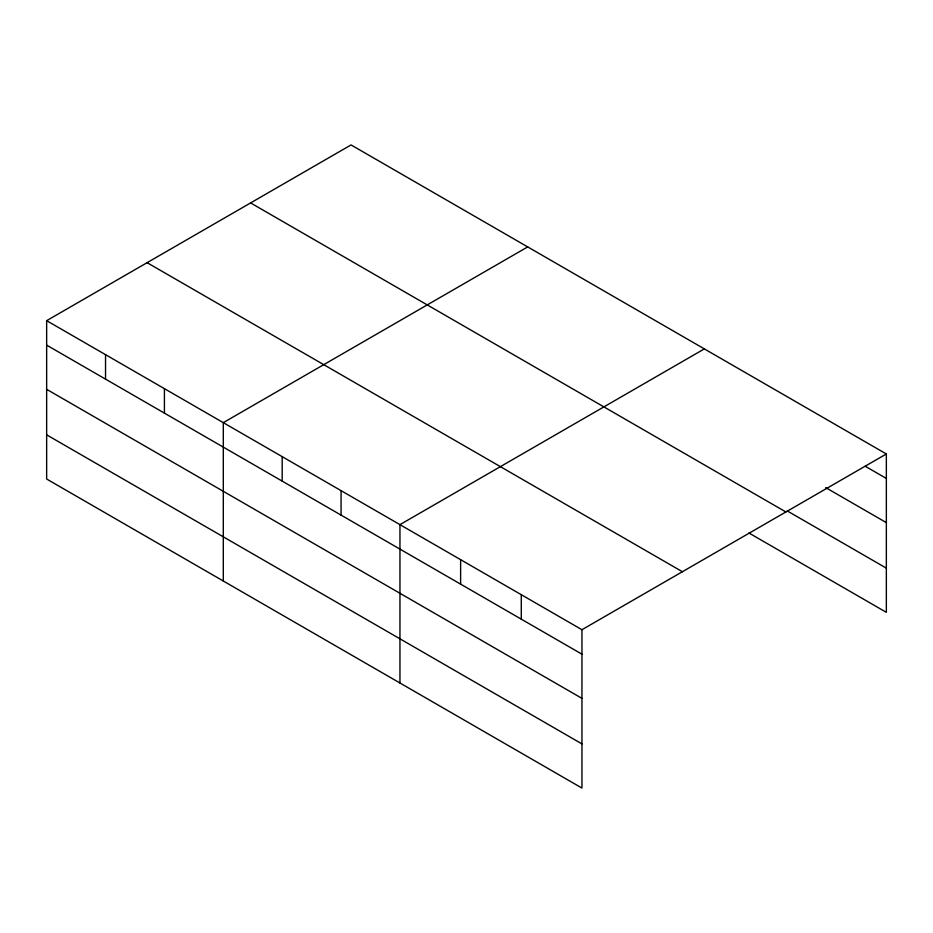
<?xml version="1.0" encoding="UTF-8"?>
<svg xmlns="http://www.w3.org/2000/svg" width="933" height="933" viewBox="0 0 933 933"><rect width="100%" height="100%" fill="white"/><g stroke="black" fill="none" stroke-linecap="round" stroke-linejoin="round"><path stroke-width="1.4" d="M581.947 698.362L581.947 629.717L46.65 320.672L46.65 479.026L581.947 788.07L581.947 698.362L46.65 389.318M748.919 532.988L886.35 612.328L886.35 453.974L351.053 144.93L46.65 320.672M527.693 246.907L223.302 422.649L223.302 581.014M704.345 348.895L399.954 524.638L399.954 683.003M581.947 629.717L886.35 453.974M865.299 466.29L886.35 478.442M825.682 487.597L886.35 522.62M787.3 510.957L886.35 568.15M250.592 202.916L785.901 511.972M147.099 262.674L682.408 571.731M46.65 345.128L581.947 654.185M46.65 434.836L581.947 743.893M521.29 594.694L521.29 619.15M460.622 559.672L460.622 584.128M341.07 490.641L341.07 515.109M282.186 456.645L282.186 481.113M164.418 388.664L164.418 413.121M105.534 354.668L105.534 379.125"/></g></svg>
